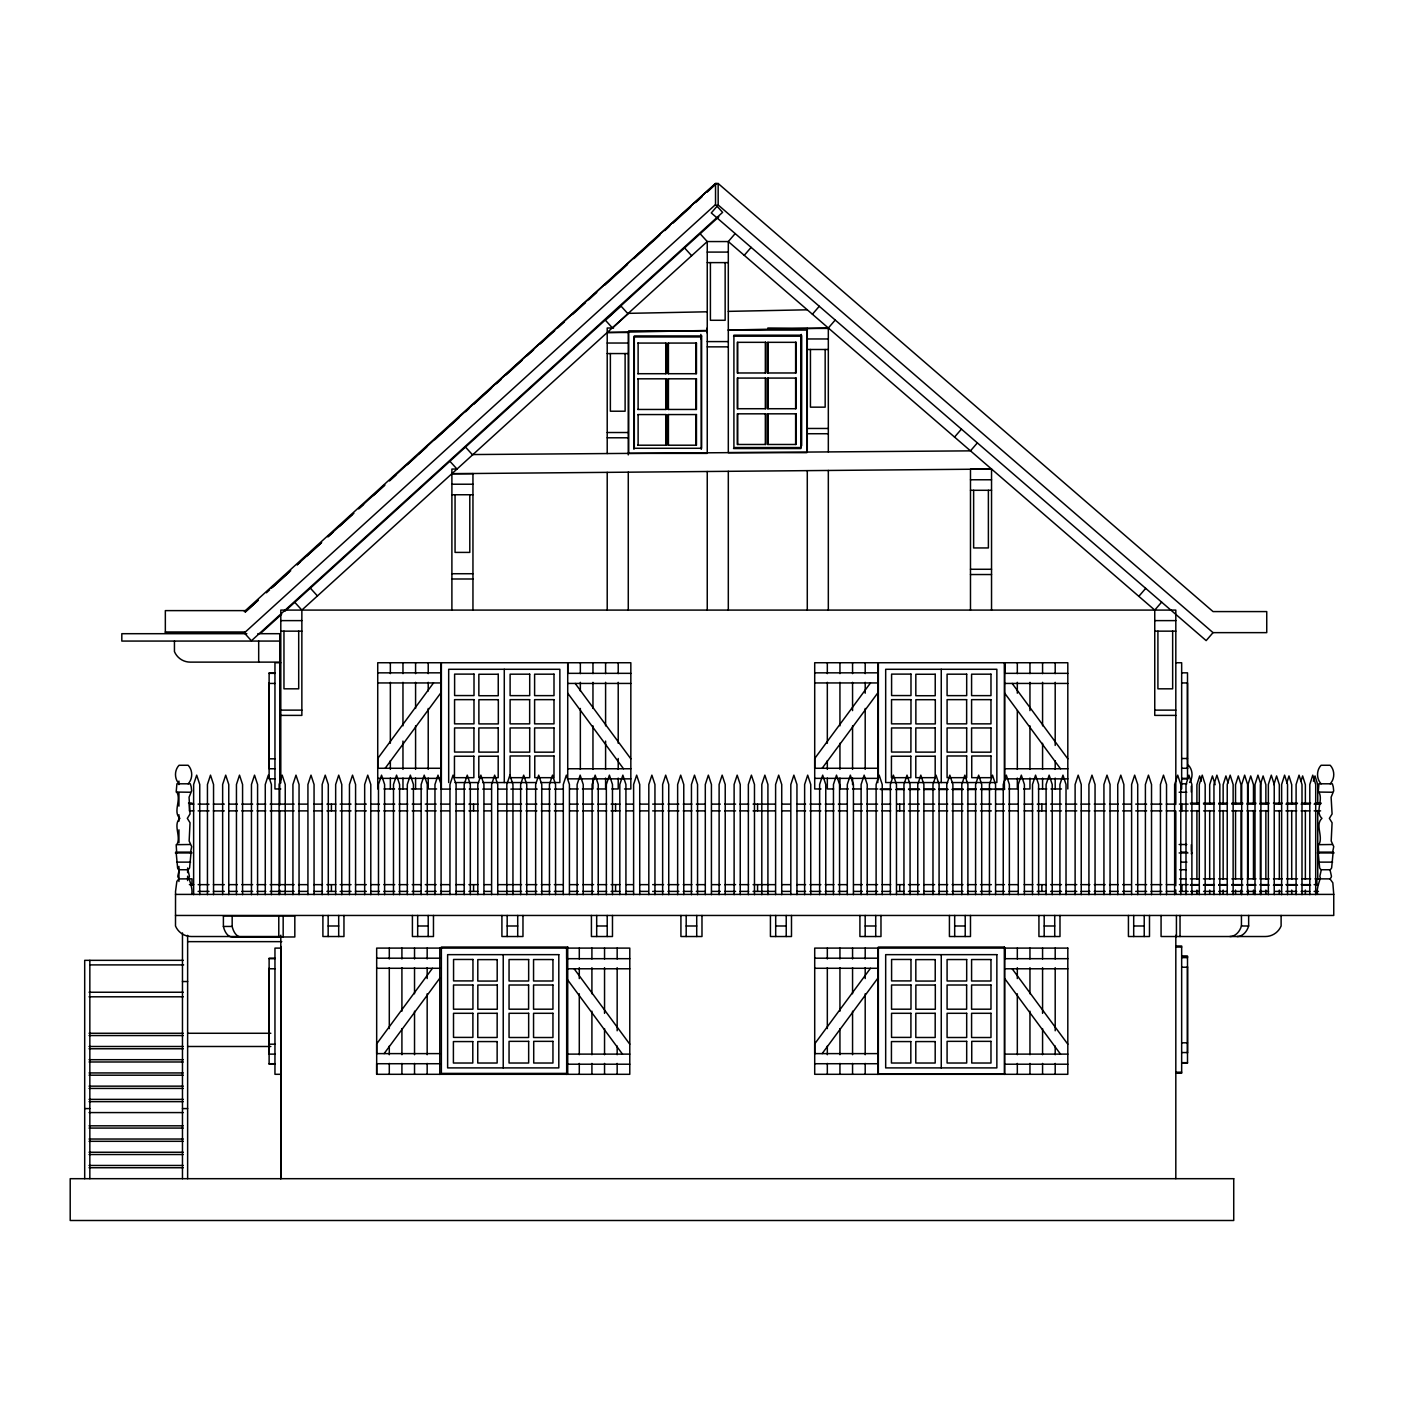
<?xml version="1.0" encoding="UTF-8"?>
<svg xmlns="http://www.w3.org/2000/svg" width="1404" height="1404" viewBox="0 0 1404 1404"><rect width="100%" height="100%" fill="white"/><g stroke="black" fill="none" stroke-linecap="round" stroke-linejoin="round"><path stroke-width="1.5" d="M269.112 1053.614L269.112 968.286M269.112 768.269L269.112 682.941M280.8 946.419L280.8 1178.693L280.8 935.204M1187.503 1053.07L1187.503 966.672M1187.503 768.76L1187.503 683.432M280.8 936.521L191.295 936.521A17.111 17.111 0 0 1 175.5 925.991L175.535 891.452L176.851 881.379L178.905 878.922L191.962 878.834L191.962 885.187M1317.549 894.401C1316.127 888.732 1319.813 880.94 1320.339 877.693A3.703 2.615 -90 0 1 1319.848 876.184L1321.322 869.743A4.826 3.422 -90 0 1 1319.655 867.865L1318.321 853.755A2.896 2.053 -90 0 0 1317.549 852.948L1318.163 851.807L1318.953 852.948M190.295 852.948L191.084 851.807L191.699 852.948A2.896 2.053 -90 0 0 190.926 853.755L189.593 867.865A4.826 3.422 -90 0 1 187.943 869.743L179.256 869.743A4.826 3.422 -90 0 1 177.606 867.865L176.272 853.755A2.896 2.053 -90 0 0 175.5 852.948L176.114 851.807L176.904 852.948M1332.361 852.948L1333.133 851.807L1333.747 852.948A2.896 2.053 -90 0 0 1332.993 853.755L1331.641 867.865A4.826 3.422 -90 0 1 1329.992 869.743L1321.322 869.743M1191.329 850.596L1191.329 844.681M1273.849 784.696L1276.587 775.938L1279.325 784.696L1279.325 804.053M1286.784 782.941L1288.977 775.938L1291.715 784.696L1291.715 804.053M1300.981 781.203L1302.631 775.938L1305.369 784.696L1305.369 804.053M1313.372 781.203L1315.021 775.938L1317.759 784.696L1317.759 804.053M179.256 869.743L177.799 876.184A3.703 2.615 -90 0 0 178.29 877.693L179.256 878.886M190.295 792.242L176.184 792.049L176.904 783.801L190.295 783.801L191.207 786.837L191.646 790.891L189.066 797.209L190.031 813.987L187.329 818.374L190.031 822.762L189.154 841.014L191.699 846.612L190.575 852.123L176.641 852.123L176.184 844.681L190.295 844.506M176.904 844.506C181.414 836.521 172.745 824.85 179.887 818.374C172.745 811.881 181.414 800.21 176.904 792.242M1332.361 792.242L1318.233 792.049L1318.953 783.801L1332.361 783.801L1333.256 786.837L1333.695 790.891L1331.115 797.209L1332.08 813.987L1329.377 818.374L1332.08 822.762L1331.203 841.014L1333.747 846.612L1332.624 852.123L1318.689 852.123L1318.233 844.681L1332.361 844.506M1318.953 844.506C1323.463 836.521 1314.793 824.85 1321.936 818.374C1314.793 811.881 1323.463 800.21 1318.953 792.242M1189.539 782.484C1193.242 777.395 1192.768 769.848 1188.468 765.268M433.503 682.941L377.729 758.511L377.729 768.269L440.838 768.269M385.17 768.269L440.838 692.874M432.45 968.286L376.676 1043.856L376.676 1053.614L439.785 1053.614M384.117 1053.614L439.785 978.219M870.48 682.941L814.706 758.511L814.706 768.269L877.816 768.269M822.147 768.269L877.816 692.874M870.48 968.286L814.706 1043.856L814.706 1053.614L877.816 1053.614M822.147 1053.614L877.816 978.219M188.154 783.801C192.892 778.799 192.892 770.269 188.154 765.268L179.045 765.268C174.307 770.269 174.307 778.799 179.045 783.801M1330.202 783.801C1334.941 778.799 1334.941 770.269 1330.202 765.268L1321.094 765.268C1316.355 770.269 1316.355 778.799 1321.094 783.801M718.164 183.503L718.164 204.966L711.284 212.934L1206.159 640.61L1213.038 632.642L1266.741 632.642L1266.741 611.582L1213.038 611.582L718.164 183.503L715.531 183.503L244.314 611.582M735.187 233.59L728.307 241.558L728.307 452.65L806.844 452.65L806.844 330.08L728.307 330.08M744.243 255.335L751.122 247.367M812.407 314.233L819.287 306.265M828.325 451.912L828.325 328.01L835.222 320.042M954.544 437.083L961.442 429.115M977.359 442.892L970.48 450.859L472.955 454.545M1138.819 596.331L1145.699 588.364M1175.815 715.391L1154.755 715.391L1154.755 610.091L1161.634 602.123M1315.004 878.851L1329.992 878.886L1330.957 877.693A3.703 2.615 -90 0 0 1331.448 876.184L1329.992 869.743M245.367 611.916L258.336 600.105L245.367 611.916L245.367 610.617L165.339 610.617L165.339 632.976L245.367 632.976M271.305 588.294L289.136 572.042M297.244 564.654L321.569 542.488M328.045 536.574L352.369 514.426M358.862 508.511L384.801 484.871M389.663 480.449L415.602 456.809M418.848 453.843L446.402 428.729M449.649 425.781L715.531 183.503L715.531 204.563L722.604 212.355L251.404 640.768L244.314 632.941L715.531 204.563M266.427 592.786L269.656 589.838M272.902 586.89L290.716 570.708M297.192 564.812L300.421 561.863M306.897 555.984L321.481 542.734M327.957 536.837L332.818 532.414M339.294 526.535L353.861 513.285M358.722 508.862L363.583 504.44M373.288 495.612L384.626 485.31M389.487 480.888L395.963 475.008M407.3 464.689L426.728 447.034M434.836 439.663L459.126 417.585M465.601 411.688L468.831 408.757M473.692 404.334L491.505 388.136M496.367 383.731L501.228 379.308M506.072 374.886L522.27 360.161M527.132 355.756L533.608 349.859M540.084 343.98L554.65 330.73M557.897 327.781L564.373 321.885M572.463 314.531L585.415 302.755M588.662 299.807L596.753 292.436M604.861 285.082L627.518 264.478M634.011 258.582L659.915 235.03M664.776 230.607L669.62 226.184M672.867 223.254L690.68 207.055M695.542 202.632L702.018 196.753M706.879 192.33L716.584 183.503M260.547 633.415L281.607 614.268M284.837 611.337L465.496 447.086L472.586 454.878M466.198 446.454L718.813 216.813M280.8 715.391L301.86 715.391L301.86 610.091L707.247 241.558L728.307 241.558L1154.755 610.091M1191.329 792.049L1191.329 786.135M1191.259 851.824L1192.014 852.948A2.896 2.053 -90 0 0 1191.241 853.755M628.272 313.355L707.247 311.793M728.307 311.372L807.282 309.81M707.247 330.466L607.212 332.502L628.272 332.502M728.307 330.045L828.325 328.01M707.247 252.088L728.307 252.088M707.247 262.618L728.307 262.618M613.53 328.01L607.212 328.01L607.212 453.545M767.795 328.01L807.282 328.29M828.325 328.431L807.282 328.431L807.282 452.07M707.247 330.835L628.711 330.835L628.711 453.387L707.247 453.387L707.247 241.558L700.157 233.766M801.228 335.187L733.906 335.187L733.906 447.543L801.228 447.543L801.298 334.415M733.537 336.205L800.859 336.205L800.859 448.56L733.537 448.56M701.263 336.96L633.941 336.96L633.941 449.298M807.282 338.961L828.325 338.961M707.247 341.593L728.307 341.593M607.212 343.032L628.272 343.032M637.697 343.067L666.163 343.067L666.163 373.71L637.697 373.71M707.247 346.858L728.307 346.858M807.282 349.491L828.325 349.491M607.212 353.562L628.272 353.562M637.697 378.817L666.163 378.817L666.163 409.459L637.697 409.459M637.697 414.566L666.163 414.566L666.163 445.208L637.697 445.208M807.282 428.466L828.325 428.466M607.212 432.52L628.272 432.52M807.282 433.731L828.325 433.731M607.212 437.785L628.272 437.785M456.107 469.059L451.895 469.059L451.895 610.091M991.54 469.234L970.48 469.234L970.48 610.091M472.955 473.692L451.895 473.692L991.54 469.059L991.54 610.091M970.48 479.764L991.54 479.764M451.895 484.222L472.955 484.222M970.48 490.294L991.54 490.294M451.895 494.752L472.955 494.752M970.48 569.269L991.54 569.269M451.895 573.727L472.955 573.727M970.48 574.534L991.54 574.534M451.895 578.992L472.955 578.992M280.8 620.621L301.86 620.621M1154.755 620.621L1175.815 620.621M280.8 631.151L301.86 631.151M1154.755 631.151L1175.815 631.151M165.339 631.976L245.367 631.976M246.841 633.695L121.815 633.695L121.815 641.066L279.747 641.066M257.81 633.695L279.747 633.695L279.747 805.036M279.747 662.126L190.242 662.126A17.111 17.111 0 0 1 174.447 651.596L174.447 641.066M280.8 662.741L274.956 662.741L274.956 788.96L280.8 788.96M1175.815 662.741L1181.659 662.741L1181.659 788.96M274.956 672.832L269.112 672.849L269.112 778.851L274.956 778.851M377.729 672.849L440.838 672.832M814.706 672.849L877.816 672.832M1181.659 672.832L1187.503 672.832L1187.503 778.851L1181.659 778.851M269.112 673.341L274.956 673.341M630.835 673.341L567.725 673.341L567.725 662.741L567.725 778.851L630.835 778.851M1067.812 673.341L1004.702 673.341L1004.702 662.741L1004.702 780.378M377.729 682.941L440.838 682.941M814.706 682.941L877.816 682.941M1181.659 682.941L1187.503 682.941M269.112 683.432L274.956 683.432M567.725 683.432L630.835 683.432M1004.702 683.432L1067.812 683.432M280.8 710.126L301.86 710.126M1154.755 710.126L1175.815 710.126M1181.659 758.511L1187.503 758.511M269.112 758.827L274.956 758.827M1181.659 768.269L1187.503 768.269M269.112 768.76L274.956 768.76M567.725 768.76L630.835 768.76M1004.702 768.76L1067.812 768.76M377.729 778.36L440.838 778.36M814.706 778.36L877.816 778.36M1181.659 778.36L1187.503 778.36M1004.702 778.851L1067.812 778.851M455.107 782.554L478.624 782.554M482.906 782.554L536.346 782.554M540.628 782.554L559.863 782.554L559.863 669.287L448.683 669.287L448.683 782.554M947.665 782.554L885.678 782.554L885.678 669.287L996.858 669.287L996.858 782.554L951.947 782.554M1181.045 783.801L1186.784 783.801M384.029 788.96L394.559 788.96M398.754 788.96L407.178 788.96M411.39 788.96L421.902 788.96M436.626 788.96L428.22 788.96L428.22 778.079M569.831 788.96L578.237 788.96M582.449 788.96L592.962 788.96L592.962 778.079M597.174 788.96L605.598 788.96L605.598 778.079M611.898 788.96L618.216 788.96L618.216 778.079M624.534 788.96L630.835 788.96L630.835 662.741L377.729 662.741L377.729 788.96M821.007 788.96L814.706 788.96L814.706 662.741L1067.812 662.741L1067.812 788.96M833.643 788.96L827.325 788.96L827.325 778.079M848.367 788.96L839.943 788.96L839.943 778.079M852.561 788.96L860.985 788.96M867.303 788.96L877.816 788.96M1008.914 788.96L1017.321 788.96L1017.321 778.079M1023.639 788.96L1029.957 788.96L1029.957 778.079M1038.363 788.96L1046.787 788.96M1050.982 788.96L1061.512 788.96M450.087 789.101L440.838 789.101L440.838 662.741M456.142 789.101L465.338 789.101M469.269 789.101L478.413 789.101M482.765 789.101L491.47 789.101M497.718 789.101L506.721 789.101M510.845 789.101L521.972 789.101M526.149 789.101L537.223 789.101M541.47 789.101L550.298 789.101M554.598 789.101L563.373 789.101M880.01 789.101L890.943 789.101M897.507 789.101L904.071 789.101M908.441 789.101L919.374 789.101M923.762 789.101L934.695 789.101M939.065 789.101L947.823 789.101M952.193 789.101L963.144 789.101M967.514 789.101L976.271 789.101M980.641 789.101L1004.702 789.101M880.519 789.504L891.382 789.504M895.734 789.504L904.422 789.504M908.774 789.504L919.638 789.504M923.99 789.504L934.853 789.504M939.206 789.504L947.893 789.504M952.245 789.504L963.109 789.504M967.444 789.504L976.149 789.504M980.483 789.504L991.364 789.504M995.699 789.504L1004.404 789.504L1004.404 662.741M1179.132 792.242L1186.784 792.242M188.522 803.088L191.962 803.088M1190.329 803.176L1199.069 803.176M1203.456 803.176L1214.39 803.176M1218.76 803.176L1227.517 803.176M1231.887 803.176L1242.821 803.176M1247.208 803.176L1255.948 803.176M1260.318 803.176L1269.076 803.176M1273.446 803.176L1282.203 803.176M1286.573 803.176L1297.507 803.176M1301.894 803.176L1310.634 803.176M1315.004 803.176L1321.269 803.176M193.752 804.123L189.382 804.123L189.382 810.88L193.752 810.88M198.122 804.123L209.02 804.123M213.39 804.123L224.307 804.123M228.677 804.123L237.399 804.123M241.769 804.123L252.685 804.123M257.055 804.123L265.777 804.123M270.147 804.123L294.156 804.123M298.525 804.123L307.248 804.123M313.794 804.123L322.534 804.123M326.886 804.123L335.784 804.123M340.137 804.123L351.053 804.123M355.423 804.123L366.339 804.123M370.709 804.123L379.431 804.123M383.801 804.123L394.717 804.123M399.069 804.123L407.809 804.123M412.179 804.123L420.902 804.123M425.272 804.123L436.188 804.123M440.558 804.123L449.28 804.123M455.826 804.123L464.566 804.123M468.918 804.123L477.922 804.123M484.485 804.123L491.031 804.123M497.578 804.123L521.586 804.123M525.956 804.123L536.854 804.123M541.224 804.123L549.964 804.123M554.317 804.123L563.057 804.123M569.603 804.123L578.343 804.123M582.695 804.123L593.611 804.123M597.981 804.123L606.703 804.123M611.073 804.123L619.919 804.123M626.482 804.123L633.028 804.123M639.575 804.123L648.297 804.123M652.667 804.123L663.583 804.123M667.953 804.123L678.852 804.123M683.221 804.123L691.961 804.123M696.314 804.123L705.054 804.123M711.6 804.123L720.34 804.123M724.692 804.123L735.608 804.123M739.978 804.123L748.701 804.123M753.071 804.123L775.026 804.123M781.572 804.123L790.294 804.123M796.84 804.123L805.58 804.123M809.95 804.123L820.866 804.123M825.219 804.123L833.958 804.123M838.328 804.123L847.051 804.123M853.597 804.123L862.337 804.123M866.689 804.123L877.605 804.123M881.975 804.123L890.698 804.123M897.261 804.123L904.071 804.123M908.441 804.123L919.357 804.123M923.727 804.123L934.625 804.123M938.995 804.123L947.735 804.123M952.087 804.123L963.004 804.123M967.374 804.123L976.096 804.123M980.466 804.123L991.382 804.123M995.752 804.123L1004.474 804.123M1008.844 804.123L1017.584 804.123M1024.13 804.123L1032.853 804.123M1037.223 804.123L1046.226 804.123M1050.596 804.123L1061.512 804.123M1065.864 804.123L1076.78 804.123M1081.15 804.123L1089.873 804.123M1094.242 804.123L1105.159 804.123M1109.529 804.123L1118.251 804.123M1122.621 804.123L1131.343 804.123M1135.713 804.123L1146.629 804.123M1150.999 804.123L1161.915 804.123M1166.268 804.123L1175.008 804.123M1179.378 804.123L1188.1 804.123M1190.574 804.123L1199.244 804.123M1203.579 804.123L1214.407 804.123M1218.742 804.123L1227.412 804.123M1231.747 804.123L1242.593 804.123M1246.928 804.123L1255.597 804.123M1259.932 804.123L1268.602 804.123M1275.095 804.123L1281.589 804.123M1285.924 804.123L1296.769 804.123M1301.104 804.123L1309.774 804.123M1314.109 804.123L1320.602 804.123M198.122 810.88L209.02 810.88M213.39 810.88L224.307 810.88M228.677 810.88L237.399 810.88M241.769 810.88L252.685 810.88M257.055 810.88L265.777 810.88M270.147 810.88L294.156 810.88M298.525 810.88L307.248 810.88M313.794 810.88L322.534 810.88M326.886 810.88L335.784 810.88M340.137 810.88L351.053 810.88M355.423 810.88L366.339 810.88M370.709 810.88L379.431 810.88M383.801 810.88L394.717 810.88M399.069 810.88L407.809 810.88M412.179 810.88L420.902 810.88M425.272 810.88L436.188 810.88M440.558 810.88L449.28 810.88M455.826 810.88L464.566 810.88M468.918 810.88L477.922 810.88M484.485 810.88L491.031 810.88M497.578 810.88L521.586 810.88M525.956 810.88L536.854 810.88M541.224 810.88L549.964 810.88M554.317 810.88L563.057 810.88M569.603 810.88L578.343 810.88M582.695 810.88L593.611 810.88M597.981 810.88L606.703 810.88M611.073 810.88L619.919 810.88M626.482 810.88L633.028 810.88M639.575 810.88L648.297 810.88M652.667 810.88L663.583 810.88M667.953 810.88L678.852 810.88M683.221 810.88L691.961 810.88M696.314 810.88L705.054 810.88M711.6 810.88L720.34 810.88M724.692 810.88L735.608 810.88M739.978 810.88L748.701 810.88M753.071 810.88L775.026 810.88M781.572 810.88L790.294 810.88M796.84 810.88L805.58 810.88M809.95 810.88L820.866 810.88M825.219 810.88L833.958 810.88M838.328 810.88L847.051 810.88M853.597 810.88L862.337 810.88M866.689 810.88L877.605 810.88M881.975 810.88L890.698 810.88M897.261 810.88L904.071 810.88M908.441 810.88L919.357 810.88M923.727 810.88L934.625 810.88M938.995 810.88L947.735 810.88M952.087 810.88L963.004 810.88M967.374 810.88L976.096 810.88M980.466 810.88L991.382 810.88M995.752 810.88L1004.474 810.88M1008.844 810.88L1017.584 810.88M1024.13 810.88L1032.853 810.88M1037.223 810.88L1046.226 810.88M1050.596 810.88L1061.512 810.88M1065.864 810.88L1076.78 810.88M1081.15 810.88L1089.873 810.88M1094.242 810.88L1105.159 810.88M1109.529 810.88L1118.251 810.88M1122.621 810.88L1131.343 810.88M1135.713 810.88L1146.629 810.88M1150.999 810.88L1161.915 810.88M1166.268 810.88L1175.008 810.88M1179.378 810.88L1188.1 810.88M1190.574 810.88L1199.244 810.88M1203.579 810.88L1214.407 810.88M1218.742 810.88L1227.412 810.88M1231.747 810.88L1242.593 810.88M1246.928 810.88L1255.597 810.88M1259.932 810.88L1268.602 810.88M1275.095 810.88L1281.589 810.88M1285.924 810.88L1296.769 810.88M1301.104 810.88L1309.774 810.88M1314.109 810.88L1320.602 810.88M1179.132 844.506L1186.784 844.506M1180.922 852.123L1186.906 852.123M175.5 852.948L191.699 852.948M1179.132 852.948L1187.959 852.948M1317.549 852.948L1333.747 852.948M176.623 862.126L190.575 862.126M1180.922 862.126L1186.906 862.126M1318.672 862.126L1332.624 862.126M1179.571 869.743L1186.082 869.743M1179.571 878.886L1186.082 878.886M1190.329 878.851L1199.069 878.851M1203.456 878.851L1214.39 878.851M1218.76 878.851L1227.517 878.851M1231.887 878.851L1242.821 878.851M1247.208 878.851L1255.948 878.851M1260.318 878.851L1269.076 878.851M1273.446 878.851L1282.203 878.851M1286.573 878.851L1297.507 878.851M1301.894 878.851L1310.634 878.851M189.382 884.643L193.752 884.643M198.122 884.643L209.02 884.643M213.39 884.643L224.307 884.643M228.677 884.643L237.399 884.643M241.769 884.643L252.685 884.643M257.055 884.643L265.777 884.643M270.147 884.643L294.156 884.643M298.525 884.643L307.248 884.643M313.794 884.643L322.534 884.643M326.886 884.643L335.784 884.643M340.137 884.643L351.053 884.643M355.423 884.643L366.339 884.643M370.709 884.643L379.431 884.643M383.801 884.643L394.717 884.643M399.069 884.643L407.809 884.643M412.179 884.643L420.902 884.643M425.272 884.643L436.188 884.643M440.558 884.643L449.28 884.643M455.826 884.643L464.566 884.643M468.918 884.643L477.922 884.643M484.485 884.643L491.031 884.643M497.578 884.643L521.586 884.643M525.956 884.643L536.854 884.643M541.224 884.643L549.964 884.643M554.317 884.643L563.057 884.643M569.603 884.643L578.343 884.643M582.695 884.643L593.611 884.643M597.981 884.643L606.703 884.643M611.073 884.643L619.919 884.643M626.482 884.643L633.028 884.643M639.575 884.643L648.297 884.643M652.667 884.643L663.583 884.643M667.953 884.643L678.852 884.643M683.221 884.643L691.961 884.643M696.314 884.643L705.054 884.643M711.6 884.643L720.34 884.643M724.692 884.643L735.608 884.643M739.978 884.643L748.701 884.643M753.071 884.643L775.026 884.643M781.572 884.643L790.294 884.643M796.84 884.643L805.58 884.643M809.95 884.643L820.866 884.643M825.219 884.643L833.958 884.643M838.328 884.643L847.051 884.643M853.597 884.643L862.337 884.643M866.689 884.643L877.605 884.643M881.975 884.643L890.698 884.643M897.261 884.643L904.071 884.643M908.441 884.643L919.357 884.643M923.727 884.643L934.625 884.643M938.995 884.643L947.735 884.643M952.087 884.643L963.004 884.643M967.374 884.643L976.096 884.643M980.466 884.643L991.382 884.643M995.752 884.643L1004.474 884.643M1008.844 884.643L1017.584 884.643M1024.13 884.643L1032.853 884.643M1037.223 884.643L1046.226 884.643M1050.596 884.643L1061.512 884.643M1065.864 884.643L1076.78 884.643M1081.15 884.643L1089.873 884.643M1094.242 884.643L1105.159 884.643M1109.529 884.643L1118.251 884.643M1122.621 884.643L1131.343 884.643M1135.713 884.643L1146.629 884.643M1150.999 884.643L1161.915 884.643M1166.268 884.643L1175.008 884.643M1179.378 884.643L1188.1 884.643M1190.574 884.643L1199.244 884.643M1203.579 884.643L1214.407 884.643M1218.742 884.643L1227.412 884.643M1231.747 884.643L1242.593 884.643M1246.928 884.643L1255.597 884.643M1259.932 884.643L1268.602 884.643M1275.095 884.643L1281.589 884.643M1285.924 884.643L1296.769 884.643M1301.104 884.643L1309.774 884.643M1314.109 884.643L1318.444 884.643M1190.329 885.204L1199.069 885.204M1203.456 885.204L1214.39 885.204M1218.76 885.204L1227.517 885.204M1231.887 885.204L1242.821 885.204M1247.208 885.204L1255.948 885.204M1260.318 885.204L1269.076 885.204M1273.446 885.204L1282.203 885.204M1286.573 885.204L1297.507 885.204M1301.894 885.204L1310.634 885.204M198.122 891.4L209.02 891.4M213.39 891.4L224.307 891.4M228.677 891.4L237.399 891.4M241.769 891.4L252.685 891.4M257.055 891.4L265.777 891.4M270.147 891.4L294.156 891.4M298.525 891.4L307.248 891.4M313.794 891.4L322.534 891.4M326.886 891.4L335.784 891.4M340.137 891.4L351.053 891.4M355.423 891.4L366.339 891.4M370.709 891.4L379.431 891.4M383.801 891.4L394.717 891.4M399.069 891.4L407.809 891.4M412.179 891.4L420.902 891.4M425.272 891.4L436.188 891.4M440.558 891.4L449.28 891.4M455.826 891.4L464.566 891.4M468.918 891.4L477.922 891.4M484.485 891.4L491.031 891.4M497.578 891.4L521.586 891.4M525.956 891.4L536.854 891.4M541.224 891.4L549.964 891.4M554.317 891.4L563.057 891.4M569.603 891.4L578.343 891.4M582.695 891.4L593.611 891.4M597.981 891.4L606.703 891.4M611.073 891.4L619.919 891.4M626.482 891.4L633.028 891.4M639.575 891.4L648.297 891.4M652.667 891.4L663.583 891.4M667.953 891.4L678.852 891.4M683.221 891.4L691.961 891.4M696.314 891.4L705.054 891.4M711.6 891.4L720.34 891.4M724.692 891.4L735.608 891.4M739.978 891.4L748.701 891.4M753.071 891.4L775.026 891.4M781.572 891.4L790.294 891.4M796.84 891.4L805.58 891.4M809.95 891.4L820.866 891.4M825.219 891.4L833.958 891.4M838.328 891.4L847.051 891.4M853.597 891.4L862.337 891.4M866.689 891.4L877.605 891.4M881.975 891.4L890.698 891.4M897.261 891.4L904.071 891.4M908.441 891.4L919.357 891.4M923.727 891.4L934.625 891.4M938.995 891.4L947.735 891.4M952.087 891.4L963.004 891.4M967.374 891.4L976.096 891.4M980.466 891.4L991.382 891.4M995.752 891.4L1004.474 891.4M1008.844 891.4L1017.584 891.4M1024.13 891.4L1032.853 891.4M1037.223 891.4L1046.226 891.4M1050.596 891.4L1061.512 891.4M1065.864 891.4L1076.78 891.4M1081.15 891.4L1089.873 891.4M1094.242 891.4L1105.159 891.4M1109.529 891.4L1118.251 891.4M1122.621 891.4L1131.343 891.4M1135.713 891.4L1146.629 891.4M1150.999 891.4L1161.915 891.4M1166.268 891.4L1175.008 891.4M1179.378 891.4L1188.1 891.4M1190.574 891.4L1199.244 891.4M1203.579 891.4L1214.407 891.4M1218.742 891.4L1227.412 891.4M1231.747 891.4L1242.593 891.4M1246.928 891.4L1255.597 891.4M1259.932 891.4L1268.602 891.4M1275.095 891.4L1281.589 891.4M1285.924 891.4L1296.769 891.4M1301.104 891.4L1309.774 891.4M1314.109 891.4L1318.444 891.4M175.5 894.401L1333.747 894.401L1333.747 915.461L175.5 915.461M328.167 925.991L338.697 925.991M417.672 925.991L428.202 925.991M507.177 925.991L517.707 925.991M596.682 925.991L607.212 925.991M686.187 925.991L696.717 925.991M775.692 925.991L786.222 925.991M865.18 925.991L875.71 925.991M954.685 925.991L965.215 925.991M1044.19 925.991L1054.72 925.991M1133.695 925.991L1144.225 925.991M1229.922 936.521A17.111 12.478 -90 0 0 1241.434 925.991L1248.647 925.991L1248.647 915.461M223.394 926.447A17.111 9.477 90 0 0 232.134 936.977L294.822 936.977L294.822 915.917L223.394 915.917L223.394 926.447L232.169 926.447A17.111 9.477 -90 0 0 240.909 936.977M187.627 941.645L281.783 941.645M1175.815 945.998L1181.659 945.998L1181.659 1073.253L1175.815 1073.253M1175.815 947.051L1181.659 947.051M280.8 948.104L274.956 948.104L274.956 1074.306L280.8 1074.306M1181.659 956.089L1187.503 956.089L1187.503 1063.161L1181.659 1063.161M1181.659 956.58L1187.503 956.58M1181.659 957.142L1187.503 957.142M1181.659 957.633L1187.503 957.633M274.956 958.195L269.112 958.195L269.112 1064.214L274.956 1064.214M376.676 958.195L439.785 958.195M814.706 958.195L877.816 958.195M269.112 958.686L274.956 958.686M629.782 958.686L566.672 958.686L566.672 948.104L566.672 1074.446M1067.812 958.686L1004.702 958.686L1004.702 948.104L1004.702 1074.446M183.275 960.336L84.696 960.336L84.696 1178.693M89.838 964.899L183.643 964.899M1181.659 967.233L1187.503 967.233M376.676 968.286L439.785 968.286M814.706 968.286L877.816 968.286M269.112 968.778L274.956 968.778M566.672 968.778L629.782 968.778M1004.702 968.778L1067.812 968.778M182.467 981.536L187.627 981.536M89.066 992.242L183.275 992.242M89.066 996.805L183.275 996.805M89.066 1033.274L183.24 1033.274M187.627 1033.274L270.832 1033.274M89.066 1035.555L183.24 1035.555M1181.659 1042.803L1187.503 1042.803M269.112 1044.19L274.956 1044.19M89.066 1046.489L183.24 1046.489M187.627 1046.489L270.832 1046.489M89.066 1048.77L183.24 1048.77M1181.659 1052.561L1187.503 1052.561M269.112 1054.123L274.956 1054.123M566.672 1054.123L629.782 1054.123M1004.702 1054.123L1067.812 1054.123M89.066 1059.704L183.24 1059.704M89.066 1061.986L183.24 1061.986M1181.659 1062.67L1187.503 1062.67M269.112 1063.723L274.956 1063.723M439.785 1063.723L376.676 1063.723L376.676 1074.306L629.782 1074.306L629.782 948.104L376.676 948.104L376.676 1074.306M814.706 1063.723L877.816 1063.723M566.672 1064.214L629.782 1064.214M1004.702 1064.214L1067.812 1064.214M1175.815 1072.2L1181.659 1072.2M89.066 1072.937L183.24 1072.937M89.066 1075.201L183.24 1075.201M89.066 1086.152L183.24 1086.152M89.066 1088.433L183.24 1088.433M89.066 1099.367L183.24 1099.367M89.066 1101.649L183.24 1101.649M84.696 1108.581L89.838 1108.581M182.467 1108.581L187.627 1108.581M89.066 1112.582L183.24 1112.582M89.066 1125.815L183.24 1125.815M89.066 1128.079L183.24 1128.079M89.066 1139.03L183.24 1139.03M89.066 1141.312L183.24 1141.312M89.066 1152.245L183.24 1152.245M89.066 1154.527L183.24 1154.527M89.066 1165.46L183.24 1165.46M89.066 1167.742L183.24 1167.742M1329.992 878.886L1332.817 882.783L1333.747 894.401M718.164 204.966L1213.038 632.642M684.573 247.929L691.663 255.721M449.912 461.267L457.002 469.059M310.354 588.136L317.427 595.928M294.77 602.298L301.86 610.091M1012.161 683.432L1067.812 758.827M1004.702 693.19L1060.494 768.76M1012.161 968.778L1067.812 1044.19M1004.702 978.553L1060.494 1054.123M575.184 683.432L630.835 758.827M567.725 693.19L623.516 768.76M574.131 968.778L629.782 1044.19M566.672 978.553L622.463 1054.123M187.943 869.743L189.4 876.184A3.703 2.615 -90 0 1 188.908 877.693C189.435 880.94 193.12 888.732 191.699 894.401M1228.096 782.941L1225.903 775.938L1223.147 784.696L1223.147 804.053M1215.18 784.696L1212.424 775.938L1209.686 784.696L1209.686 804.053M1201.297 781.203L1199.648 775.938L1196.91 784.696L1196.91 804.053M1191.978 891.452L1192.014 894.401M1317.759 810.512L1317.759 879.343M1316.899 878.851L1316.899 885.204M1315.706 894.681L1315.706 784.485L1312.758 775.148L1309.809 784.485L1309.809 894.681M1305.369 810.512L1305.369 879.343M1305.369 890.101L1305.369 894.401M1301.999 894.681L1301.999 784.485L1299.051 775.148L1296.103 784.485L1296.103 894.681M1291.715 810.512L1291.715 879.343M1291.715 890.101L1291.715 894.401M1287.538 894.681L1287.538 784.485L1284.59 775.148L1281.641 784.485L1281.641 894.681M1281.115 915.461L1281.115 925.991A17.111 17.111 0 0 1 1265.32 936.521L1161.073 936.521L1161.073 915.461M1279.325 810.512L1279.325 879.343M1279.325 890.101L1279.325 894.401M1274.235 894.681L1274.235 784.485L1271.287 775.148L1268.356 784.485L1268.356 894.681M1265.864 804.053L1265.864 784.696L1263.109 775.938L1260.371 784.696L1260.371 804.053M1265.864 810.512L1265.864 879.343M1265.864 890.101L1265.864 894.401M1260.897 894.681L1260.897 784.485L1257.949 775.148L1255 784.485L1255 894.681M1260.371 810.512L1260.371 879.343M1260.371 890.101L1260.371 894.401M1253.474 804.053L1253.474 784.696L1250.718 775.938L1247.98 784.696L1247.98 804.053M1253.474 810.512L1253.474 879.343M1253.474 890.101L1253.474 894.401M1247.98 810.512L1247.98 879.343M1247.98 890.101L1247.98 894.401M1247.594 894.681L1247.594 784.485L1244.646 775.148L1241.698 784.485L1241.698 894.681M1241.434 915.461L1241.434 925.991M1241.031 804.053L1241.031 784.696L1238.293 775.938L1235.538 784.696L1235.538 804.053M1241.031 810.512L1241.031 879.343M1241.031 890.101L1241.031 894.401M1235.538 810.512L1235.538 879.343M1235.538 890.101L1235.538 894.401M1233.133 894.681L1233.133 784.485L1230.185 775.148L1227.236 784.485L1227.236 894.681M1223.147 810.512L1223.147 879.343M1223.147 890.101L1223.147 894.401M1219.83 894.681L1219.83 784.485L1216.899 775.148L1213.951 784.485L1213.951 894.681M1209.686 810.512L1209.686 879.343M1209.686 890.101L1209.686 894.401M1205.176 894.681L1205.176 784.485L1202.245 775.148L1199.297 784.485L1199.297 894.681M1196.91 810.512L1196.91 879.343M1196.91 890.101L1196.91 894.401M1191.891 894.681L1191.891 784.485L1188.942 775.148L1185.994 784.485L1185.994 894.681M1181.905 804.123L1181.905 810.88M1181.905 884.643L1181.905 891.4M1180.764 894.681L1180.764 784.485L1177.71 775.148L1174.639 784.485L1174.639 894.681M1180.027 915.461L1180.027 936.521M1176.429 915.461L1176.429 936.521M1175.815 804.457L1175.815 610.091L280.8 610.091L280.8 782.941M1175.815 811.038L1175.815 885.626M1175.815 890.013L1175.815 894.401M1175.815 935.204L1175.815 1178.693M1172.656 631.151L1172.656 688.82L1157.914 688.82L1157.914 631.151M1166.531 894.681L1166.531 784.485L1163.477 775.148L1160.424 784.485L1160.424 894.681M1151.526 894.681L1151.526 784.485L1148.454 775.148L1145.401 784.485L1145.401 894.681M1149.49 915.461L1149.49 936.521L1128.43 936.521L1128.43 915.461M1144.225 915.461L1144.225 936.521M1137.714 894.681L1137.714 784.485L1134.66 775.148L1131.606 784.485L1131.606 894.681M1133.695 915.461L1133.695 936.521M1123.867 894.681L1123.867 784.485L1120.796 775.148L1117.742 784.485L1117.742 894.681M1110.055 894.681L1110.055 784.485L1107.001 775.148L1103.93 784.485L1103.93 894.681M1095.05 894.681L1095.05 784.485L1091.979 775.148L1088.925 784.485L1088.925 894.681M1081.238 894.681L1081.238 784.485L1078.184 775.148L1075.113 784.485L1075.113 894.681M1066.022 894.681L1066.022 784.485L1062.968 775.148L1059.915 784.485L1059.915 894.681M1059.985 915.461L1059.985 936.521L1038.925 936.521L1038.925 915.461M1055.194 662.741L1055.194 673.622M1055.194 682.326L1055.194 745.436M1055.194 760.67L1055.194 769.374M1055.194 778.079L1055.194 788.96M1055.194 948.104L1055.194 958.985M1055.194 967.689L1055.194 1030.782M1055.194 1046.015L1055.194 1054.72M1055.194 1063.425L1055.194 1074.306M1054.72 915.461L1054.72 936.521M1052.228 894.681L1052.228 784.485L1049.157 775.148L1046.103 784.485L1046.103 894.681M1044.19 915.461L1044.19 936.521M1042.575 662.741L1042.575 673.622M1042.575 682.326L1042.575 725.85M1042.575 743.26L1042.575 769.374M1042.575 778.079L1042.575 788.96M1042.575 948.104L1042.575 958.985M1042.575 967.689L1042.575 1013.372M1042.575 1028.605L1042.575 1054.72M1042.575 1063.425L1042.575 1074.306M1041.856 804.123L1041.856 810.88M1041.856 884.643L1041.856 891.4M1038.609 894.681L1038.609 784.485L1035.555 775.148L1032.502 784.485L1032.502 894.681M1029.957 662.741L1029.957 673.622M1029.957 682.326L1029.957 710.617M1029.957 725.85L1029.957 769.374M1029.957 948.104L1029.957 958.985M1029.957 967.689L1029.957 993.786M1029.957 1011.196L1029.957 1054.72M1029.957 1063.425L1029.957 1074.306M1024.394 894.681L1024.394 784.485L1021.322 775.148L1018.269 784.485L1018.269 894.681M1017.321 662.741L1017.321 673.622M1017.321 682.326L1017.321 693.207M1017.321 710.617L1017.321 769.374M1017.321 948.104L1017.321 958.985M1017.321 967.689L1017.321 978.57M1017.321 993.786L1017.321 1054.72M1017.321 1063.425L1017.321 1074.306M1009.371 894.681L1009.371 784.485L1006.317 775.148L1003.246 784.485L1003.246 894.681M995.576 894.681L995.576 784.485L992.505 775.148L989.451 784.485L989.451 894.681M988.381 490.294L988.381 547.946L973.639 547.946L973.639 490.294M981.712 894.681L981.712 784.485L978.658 775.148L975.587 784.485L975.587 894.681M970.48 915.461L970.48 936.521L949.42 936.521L949.42 915.461M967.9 894.681L967.9 784.485L964.846 775.148L961.793 784.485L961.793 894.681M965.215 915.461L965.215 936.521M954.685 915.461L954.685 936.521M952.895 894.681L952.895 784.485L949.841 775.148L946.77 784.485L946.77 894.681M941.259 669.287L941.259 782.554M941.259 954.65L941.259 1067.9M939.083 894.681L939.083 784.485L936.029 775.148L932.976 784.485L932.976 894.681M923.885 894.681L923.885 784.485L920.813 775.148L917.76 784.485L917.76 894.681M910.073 894.681L910.073 784.485L907.019 775.148L903.948 784.485L903.948 894.681M899.701 804.123L899.701 810.88M899.701 884.643L899.701 891.4M896.472 894.681L896.472 784.485L893.4 775.148L890.347 784.485L890.347 894.681M882.238 894.681L882.238 784.485L879.167 775.148L876.114 784.485L876.114 894.681M880.975 915.461L880.975 936.521L859.915 936.521L859.915 915.461M878.342 662.741L878.342 778.571M877.816 662.741L877.816 782.607M877.816 948.104L877.816 1074.446M875.71 915.461L875.71 936.521M867.216 894.681L867.216 784.485L864.162 775.148L861.108 784.485L861.108 894.681M865.197 662.741L865.197 673.622M865.197 682.326L865.197 693.207M865.197 708.441L865.197 769.374M865.18 915.461L865.18 936.521M865.197 948.104L865.197 958.985M865.197 967.689L865.197 978.553M865.197 993.786L865.197 1054.72M865.197 1063.425L865.197 1074.306M853.421 894.681L853.421 784.485L850.35 775.148L847.296 784.485L847.296 894.681M852.561 662.741L852.561 673.622M852.561 682.326L852.561 710.617M852.561 725.85L852.561 769.374M852.561 778.079L852.561 784.608M852.561 948.104L852.561 958.985M852.561 967.689L852.561 993.786M852.561 1011.196L852.561 1054.72M852.561 1063.425L852.561 1074.306M839.943 662.741L839.943 673.622M839.943 682.326L839.943 725.85M839.943 743.26L839.943 769.374M839.943 948.104L839.943 958.985M839.943 967.689L839.943 1011.196M839.943 1028.605L839.943 1054.72M839.943 1063.425L839.943 1074.306M839.557 894.681L839.557 784.485L836.503 775.148L833.449 784.485L833.449 894.681M828.325 470.445L828.325 610.091M827.325 662.741L827.325 673.622M827.325 682.326L827.325 743.26M827.325 760.67L827.325 769.374M827.325 948.104L827.325 958.985M827.325 967.689L827.325 1028.605M827.325 1046.015L827.325 1054.72M827.325 1063.425L827.325 1074.306M825.763 894.681L825.763 784.485L822.691 775.148L819.638 784.485L819.638 894.681M825.166 349.491L825.166 407.16L810.441 407.16L810.441 349.491M810.74 894.681L810.74 784.485L807.686 775.148L804.632 784.485L804.632 894.681M807.282 470.638L807.282 610.091M801.666 335.556L801.666 445.752M796.946 894.681L796.946 784.485L793.874 775.148L790.821 784.485L790.821 894.681M795.629 342.33L795.629 372.973M795.629 378.08L795.629 408.722M795.629 413.829L795.629 444.471M791.487 915.461L791.487 936.521L770.427 936.521L770.427 915.461M786.222 915.461L786.222 936.521M781.73 894.681L781.73 784.485L778.676 775.148L775.605 784.485L775.605 894.681M775.692 915.461L775.692 936.521M768.006 342.33L768.006 372.973M768.006 378.08L768.006 408.722M768.006 413.829L768.006 444.471M767.918 894.681L767.918 784.485L764.864 775.148L761.81 784.485L761.81 894.681M765.338 342.33L765.338 372.973M765.338 378.08L765.338 408.722M765.338 413.829L765.338 444.471M757.563 804.123L757.563 810.88M757.563 884.643L757.563 891.4M754.474 894.681L754.474 784.485L751.403 775.148L748.35 784.485L748.35 894.681M740.241 894.681L740.241 784.485L737.17 775.148L734.116 784.485L734.116 894.681M737.714 342.33L737.714 372.973M737.714 378.08L737.714 408.722M737.714 413.829L737.714 444.471M728.307 471.305L728.307 610.091M725.148 262.618L725.148 320.287L710.406 320.287L710.406 262.618M725.219 894.681L725.219 784.485L722.165 775.148L719.111 784.485L719.111 894.681M711.424 894.681L711.424 784.485L708.353 775.148L705.299 784.485L705.299 894.681M707.247 471.498L707.247 610.091M706.809 328.29L706.809 332.66M701.982 915.461L701.982 936.521L680.922 936.521L680.922 915.461M701.193 335.556L701.263 449.298M700.824 334.415L700.824 338.733M697.56 894.681L697.56 784.485L694.506 775.148L691.452 784.485L691.452 894.681M696.717 915.461L696.717 936.521M696.033 343.067L696.033 373.71M696.033 378.817L696.033 409.459M696.033 414.566L696.033 445.208M686.187 915.461L686.187 936.521M683.766 894.681L683.766 784.485L680.694 775.148L677.641 784.485L677.641 894.681M668.743 894.681L668.743 784.485L665.689 775.148L662.635 784.485L662.635 894.681M668.409 343.067L668.409 373.71M668.409 378.817L668.409 409.459M668.409 414.566L668.409 445.208M665.742 343.067L665.742 373.71M665.742 378.817L665.742 409.459M665.742 414.566L665.742 445.208M654.948 894.681L654.948 784.485L651.877 775.148L648.823 784.485L648.823 894.681M639.733 894.681L639.733 784.485L636.661 775.148L633.608 784.485L633.608 894.681M638.118 343.067L638.118 373.71M638.118 378.817L638.118 409.459M638.118 414.566L638.118 445.208M628.272 332.064L628.272 454.896M628.272 472.165L628.272 610.091M625.921 894.681L625.921 784.485L622.867 775.148L619.813 784.485L619.813 894.681M625.113 353.562L625.113 411.214L610.371 411.214L610.371 353.562M618.216 662.741L618.216 673.622M618.216 682.326L618.216 743.26M618.216 758.493L618.216 769.374M617.163 948.104L617.163 958.985M617.163 967.689L617.163 1030.782M617.163 1046.015L617.163 1054.72M617.163 1063.425L617.163 1074.306M615.566 804.123L615.566 810.88M615.566 884.643L615.566 891.4M612.477 894.681L612.477 784.485L609.406 775.148L606.352 784.485L606.352 894.681M612.477 915.461L612.477 936.521L591.417 936.521L591.417 915.461M607.212 472.358L607.212 610.091M607.212 915.461L607.212 936.521M605.598 662.741L605.598 673.622M605.598 682.326L605.598 725.85M605.598 741.084L605.598 769.374M604.545 948.104L604.545 958.985M604.545 967.689L604.545 1013.372M604.545 1028.605L604.545 1054.72M604.545 1063.425L604.545 1074.306M598.244 894.681L598.244 784.485L595.173 775.148L592.119 784.485L592.119 894.681M596.682 915.461L596.682 936.521M592.962 662.741L592.962 673.622M592.962 682.326L592.962 708.441M592.962 725.85L592.962 769.374M591.909 948.104L591.909 958.985M591.909 967.689L591.909 993.786M591.909 1011.196L591.909 1054.72M591.909 1063.425L591.926 1074.306M583.222 894.681L583.222 784.485L580.168 775.148L577.114 784.485L577.114 894.681M580.343 662.741L580.343 673.622M580.343 682.326L580.343 691.031M580.343 708.441L580.343 769.374M579.29 948.104L579.29 958.985M579.29 967.689L579.29 978.57M579.29 993.786L579.29 1054.72M579.29 1063.425L579.29 1074.306M569.427 894.681L569.427 784.485L566.356 775.148L563.302 784.485L563.302 894.681M555.563 894.681L555.563 784.485L552.509 775.148L549.455 784.485L549.455 894.681M541.768 894.681L541.768 784.485L538.697 775.148L535.644 784.485L535.644 894.681M526.746 894.681L526.746 784.485L523.692 775.148L520.638 784.485L520.638 894.681M522.972 915.461L522.972 936.521L501.912 936.521L501.912 915.461M517.707 915.461L517.707 936.521M512.951 894.681L512.951 784.485L509.88 775.148L506.826 784.485L506.826 894.681M507.177 915.461L507.177 936.521M504.282 669.287L504.282 782.554M503.229 954.65L503.229 1067.9M497.736 894.681L497.736 784.485L494.664 775.148L491.611 784.485L491.611 894.681M483.924 894.681L483.924 784.485L480.87 775.148L477.816 784.485L477.816 894.681M473.569 804.123L473.569 810.88M473.569 884.643L473.569 891.4M472.955 473.517L472.955 610.091M470.322 894.681L470.322 784.485L467.251 775.148L464.197 784.485L464.197 894.681M469.796 494.752L469.796 552.404L455.054 552.404L455.054 494.752M456.089 894.681L456.089 784.485L453.036 775.148L449.964 784.485L449.964 894.681M441.365 662.741L441.365 789.101M441.084 894.681L441.084 784.485L438.013 775.148L434.959 784.485L434.959 894.681M439.785 948.104L439.785 1074.446M433.467 915.461L433.467 936.521L412.407 936.521L412.407 915.461M428.22 662.741L428.22 673.622M428.22 682.326L428.22 691.031M428.22 708.441L428.22 769.374M428.202 915.461L428.202 936.521M427.272 894.681L427.272 784.485L424.219 775.148L421.147 784.485L421.147 894.681M427.167 948.104L427.167 958.985M427.167 967.689L427.167 978.553M427.167 993.786L427.167 1054.72M427.167 1063.425L427.167 1074.306M417.672 915.461L417.672 936.521M415.584 662.741L415.584 673.622M415.584 682.326L415.584 708.441M415.584 725.85L415.584 769.374M415.584 778.079L415.584 788.96M414.531 948.104L414.531 958.985M414.531 967.689L414.531 993.786M414.531 1011.196L414.531 1054.72M414.531 1063.425L414.531 1074.306M413.425 894.681L413.425 784.485L410.354 775.148L407.3 784.485L407.3 894.681M402.966 662.741L402.966 673.622M402.966 682.326L402.966 725.85M402.966 741.084L402.966 769.374M402.966 778.079L402.966 788.96M401.913 948.104L401.913 958.985M401.913 967.689L401.913 1011.196M401.913 1028.605L401.913 1054.72M401.913 1063.425L401.913 1074.306M399.613 894.681L399.613 784.485L396.56 775.148L393.489 784.485L393.489 894.681M390.347 662.741L390.347 673.622M390.347 682.326L390.347 743.26M390.347 760.67L390.347 769.374M390.347 778.079L390.347 788.96M389.294 948.104L389.294 958.985M389.294 967.689L389.294 1028.605M389.294 1046.015L389.294 1054.72M389.294 1063.425L389.294 1074.306M384.608 894.681L384.608 784.485L381.537 775.148L378.483 784.485L378.483 894.681M370.796 894.681L370.796 784.485L367.743 775.148L364.671 784.485L364.671 894.681M355.581 894.681L355.581 784.485L352.527 775.148L349.456 784.485L349.456 894.681M343.962 915.461L343.962 936.521L322.902 936.521L322.902 915.461M341.786 894.681L341.786 784.485L338.715 775.148L335.661 784.485L335.661 894.681M338.697 915.461L338.697 936.521M331.414 804.123L331.414 810.88M331.414 884.643L331.414 891.4M328.29 894.681L328.29 784.485L325.237 775.148L322.165 784.485L322.165 894.681M328.167 915.461L328.167 936.521M314.057 894.681L314.057 784.485L311.004 775.148L307.932 784.485L307.932 894.681M299.052 894.681L299.052 784.485L295.981 775.148L292.927 784.485L292.927 894.681M298.701 631.151L298.701 688.82L283.959 688.82L283.959 631.151M285.24 894.681L285.24 784.485L282.186 775.148L279.115 784.485L279.115 894.681M283.169 915.917L283.169 936.977M279.747 811.126L279.747 885.678M279.747 890.013L279.747 894.401M278.782 915.917L278.782 936.977M271.393 894.681L271.393 784.485L268.322 775.148L265.268 784.485L265.268 894.681M258.687 641.066L258.687 662.126M257.581 894.681L257.581 784.485L254.528 775.148L251.456 784.485L251.456 894.681M242.576 894.681L242.576 784.485L239.505 775.148L236.451 784.485L236.451 894.681M232.169 915.917L232.169 926.447M228.764 894.681L228.764 784.485L225.711 775.148L222.639 784.485L222.639 894.681M213.548 894.681L213.548 784.485L210.495 775.148L207.441 784.485L207.441 894.681M199.754 894.681L199.754 784.485L196.683 775.148L193.629 784.485L193.629 894.681M187.627 868.005L187.627 872.656M187.627 876.201L187.627 880.589M187.627 935.327L187.627 1178.693M182.467 932.905L182.467 1178.693M178.94 781.08L178.94 784.59M178.94 793.207L178.94 806.124M178.94 814.741L178.94 821.2M178.94 829.817L178.94 842.733M178.94 866.408L178.94 881.484M89.838 960.336L89.838 1178.693M179.01 869.602A4.826 3.422 90 0 1 177.606 867.865M1248.647 925.991A17.111 12.478 90 0 1 1237.117 936.521M620.972 306.054L605.387 320.217L612.477 328.01L628.062 313.847L620.972 306.054M701.631 335.942L634.31 335.942L634.31 448.28L701.631 448.28L701.631 335.942M765.759 342.33L737.293 342.33L737.293 372.973L765.759 372.973L765.759 342.33M796.05 342.33L767.584 342.33L767.584 372.973L796.05 372.973L796.05 342.33M696.454 343.067L667.988 343.067L667.988 373.71L696.454 373.71L696.454 343.067M765.759 378.08L737.293 378.08L737.293 408.722L765.759 408.722L765.759 378.08M796.05 378.08L767.584 378.08L767.584 408.722L796.05 408.722L796.05 378.08M696.454 378.817L667.988 378.817L667.988 409.459L696.454 409.459L696.454 378.817M765.759 413.829L737.293 413.829L737.293 444.471L765.759 444.471L765.759 413.829M796.05 413.829L767.584 413.829L767.584 444.471L796.05 444.471L796.05 413.829M696.454 414.566L667.988 414.566L667.988 445.208L696.454 445.208L696.454 414.566M474.008 674.113L454.615 674.113L454.615 695.559L474.008 695.559L474.008 674.113M498.244 674.253L478.852 674.253L478.852 695.717L498.244 695.717L498.244 674.253M529.712 674.183L510.108 674.183L510.108 695.629L529.712 695.629L529.712 674.183M554.001 674.183L534.608 674.183L534.608 695.629L554.001 695.629L554.001 674.183M910.985 674.113L891.593 674.113L891.593 695.559L910.985 695.559L910.985 674.113M935.222 674.253L915.829 674.253L915.829 695.717L935.222 695.717L935.222 674.253M966.689 674.183L947.086 674.183L947.086 695.629L966.689 695.629L966.689 674.183M990.978 674.183L971.586 674.183L971.586 695.629L990.978 695.629L990.978 674.183M473.99 699.648L454.563 699.648L454.563 723.85L473.99 723.85L473.99 699.648M498.332 699.701L478.887 699.701L478.887 723.902L498.332 723.902L498.332 699.701M529.659 699.648L510.108 699.648L510.108 723.85L529.659 723.85L529.659 699.648M554.001 699.648L534.608 699.648L534.608 723.85L554.001 723.85L554.001 699.648M910.985 699.648L891.54 699.648L891.54 723.85L910.985 723.85L910.985 699.648M935.31 699.701L915.864 699.701L915.864 723.902L935.31 723.902L935.31 699.701M966.636 699.648L947.086 699.648L947.086 723.85L966.636 723.85L966.636 699.648M990.978 699.648L971.586 699.648L971.586 723.85L990.978 723.85L990.978 699.648M473.938 727.956L454.563 727.956L454.563 752.053L473.938 752.053L473.938 727.956M498.209 727.956L478.834 727.956L478.834 752.123L498.209 752.123L498.209 727.956M529.712 727.956L510.108 727.956L510.108 752.14L529.712 752.14L529.712 727.956M554.001 727.956L534.608 727.956L534.608 752.175L554.001 752.175L554.001 727.956M910.915 727.956L891.54 727.956L891.54 752.053L910.915 752.053L910.915 727.956M935.187 727.956L915.812 727.956L915.812 752.123L935.187 752.123L935.187 727.956M966.689 727.956L947.086 727.956L947.086 752.14L966.689 752.14L966.689 727.956M990.978 727.956L971.586 727.956L971.586 752.175L990.978 752.175L990.978 727.956M529.712 755.984L510.108 755.984L510.108 777.676L529.712 777.676L529.712 755.984M554.001 756.001L534.766 756.001L534.766 777.676L554.001 777.676L554.001 756.001M966.689 755.984L947.086 755.984L947.086 777.676L966.689 777.676L966.689 755.984M990.978 756.001L971.744 756.001L971.744 777.676L990.978 777.676L990.978 756.001M473.85 756.229L454.457 756.229L454.457 777.676L473.85 777.676L473.85 756.229M498.192 756.229L478.799 756.229L478.799 777.676L498.192 777.676L498.192 756.229M910.827 756.229L891.435 756.229L891.435 777.676L910.827 777.676L910.827 756.229M935.187 756.229L915.794 756.229L915.794 777.676L935.187 777.676L935.187 756.229M567.725 947.051L441.365 947.051L441.365 1073.393L567.725 1073.393L567.725 947.051M1004.404 947.051L878.342 947.051L878.342 1073.797L1004.404 1073.797L1004.404 947.051M1067.812 948.104L814.706 948.104L814.706 1074.306L1067.812 1074.306L1067.812 948.104M558.81 954.65L447.63 954.65L447.63 1067.9L558.81 1067.9L558.81 954.65M996.858 954.65L885.678 954.65L885.678 1067.9L996.858 1067.9L996.858 954.65M472.955 959.459L453.562 959.459L453.562 980.905L472.955 980.905L472.955 959.459M910.985 959.459L891.593 959.459L891.593 980.905L910.985 980.905L910.985 959.459M497.191 959.616L477.799 959.616L477.799 981.063L497.191 981.063L497.191 959.616M528.659 959.546L509.055 959.546L509.055 980.992L528.659 980.992L528.659 959.546M552.948 959.546L533.555 959.546L533.555 980.992L552.948 980.992L552.948 959.546M935.222 959.616L915.829 959.616L915.829 981.063L935.222 981.063L935.222 959.616M966.689 959.546L947.086 959.546L947.086 980.992L966.689 980.992L966.689 959.546M990.978 959.546L971.586 959.546L971.586 980.992L990.978 980.992L990.978 959.546M472.937 985.011L453.51 985.011L453.51 1009.195L472.937 1009.195L472.937 985.011M497.279 985.046L477.834 985.046L477.834 1009.248L497.279 1009.248L497.279 985.046M528.606 985.011L509.055 985.011L509.055 1009.195L528.606 1009.195L528.606 985.011M552.948 985.011L533.555 985.011L533.555 1009.195L552.948 1009.195L552.948 985.011M910.985 985.011L891.54 985.011L891.54 1009.195L910.985 1009.195L910.985 985.011M935.31 985.046L915.864 985.046L915.864 1009.248L935.31 1009.248L935.31 985.046M966.636 985.011L947.086 985.011L947.086 1009.195L966.636 1009.195L966.636 985.011M990.978 985.011L971.586 985.011L971.586 1009.195L990.978 1009.195L990.978 985.011M472.885 1013.302L453.51 1013.302L453.51 1037.398L472.885 1037.398L472.885 1013.302M497.156 1013.302L477.781 1013.302L477.781 1037.486L497.156 1037.486L497.156 1013.302M528.659 1013.302L509.055 1013.302L509.055 1037.503L528.659 1037.503L528.659 1013.302M552.948 1013.302L533.555 1013.302L533.555 1037.521L552.948 1037.521L552.948 1013.302M910.915 1013.302L891.54 1013.302L891.54 1037.398L910.915 1037.398L910.915 1013.302M935.187 1013.302L915.812 1013.302L915.812 1037.486L935.187 1037.486L935.187 1013.302M966.689 1013.302L947.086 1013.302L947.086 1037.503L966.689 1037.503L966.689 1013.302M990.978 1013.302L971.586 1013.302L971.586 1037.521L990.978 1037.521L990.978 1013.302M528.659 1041.347L509.055 1041.347L509.055 1063.021L528.659 1063.021L528.659 1041.347M552.948 1041.347L533.713 1041.347L533.713 1063.021L552.948 1063.021L552.948 1041.347M966.689 1041.347L947.086 1041.347L947.086 1063.021L966.689 1063.021L966.689 1041.347M990.978 1041.347L971.744 1041.347L971.744 1063.021L990.978 1063.021L990.978 1041.347M472.797 1041.575L453.404 1041.575L453.404 1063.021L472.797 1063.021L472.797 1041.575M497.139 1041.575L477.746 1041.575L477.746 1063.021L497.139 1063.021L497.139 1041.575M910.827 1041.575L891.435 1041.575L891.435 1063.021L910.827 1063.021L910.827 1041.575M935.187 1041.575L915.794 1041.575L915.794 1063.021L935.187 1063.021L935.187 1041.575M1233.73 1178.693L70.2 1178.693L70.2 1220.497L1233.73 1220.497L1233.73 1178.693"/></g></svg>
